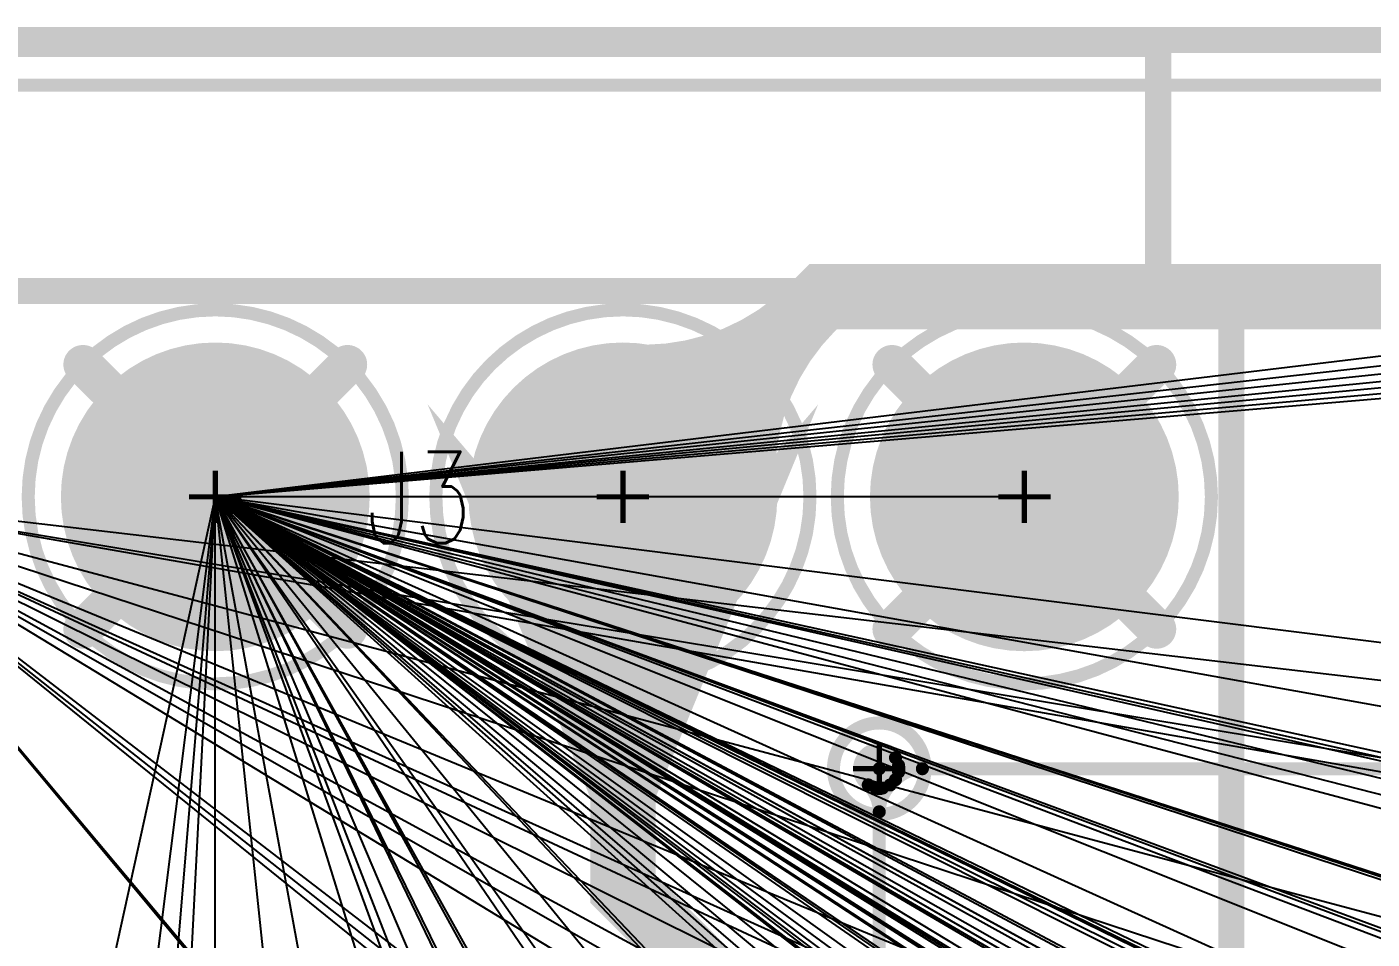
# Model space of a CAD drawing. Extents: x -4539 to 5978, y -4736 to 3041.
# Drawn here: x 250 to 765, y 1231 to 1580 of the extents above; entities that cross this region are included whole.
import ezdxf
from ezdxf.enums import TextEntityAlignment as Align

# ---------------------------------------------------------------- set-up
doc = ezdxf.new("R2010")
doc.units = 0
for name, pattern in [('SIG_173', [2, 1, 1]), ('SIG_195', [2, 1, 1]), ('SIG_196', [2, 1, 1]), ('SIG_62', [2, 1, 1])]:
    doc.linetypes.add(name, pattern=pattern)
doc.layers.get('0').update_dxf_attribs({"color": 254, "linetype": 'CONTINUOUS'})
for name, color, linetype in [('BOARD_OUTLINE_00', 254, 'CONTINUOUS'), ('DRIL_PLTE_THRU_01', 16, 'CONTINUOUS'), ('DRIL_PLTE_THRU_02', 2, 'CONTINUOUS'), ('DRIL_PLTE_THRU_03', 34, 'CONTINUOUS'), ('DRIL_PLTE_THRU_04', 96, 'CONTINUOUS'), ('DRIL_PLTE_THRU_05', 6, 'CONTINUOUS'), ('DRIL_PLTE_THRU_06', 176, 'CONTINUOUS'), ('DRIL_SYMBOL', 254, 'CONTINUOUS'), ('LINK_00', 254, 'CONTINUOUS'), ('PADS_BOT', 5, 'CONTINUOUS'), ('PADS_INNER', 1, 'CONTINUOUS'), ('PADS_TOP', 1, 'CONTINUOUS'), ('PART_NAME_01', 6, 'CONTINUOUS'), ('PART_NAME_27', 3, 'CONTINUOUS'), ('PART_TOP_2DLINE_01', 6, 'CONTINUOUS'), ('POUR_OUTLINE_02', 56, 'CONTINUOUS'), ('POUR_OUTLINE_05', 216, 'CONTINUOUS'), ('POUR_PADTHERM_02', 56, 'CONTINUOUS'), ('POUR_VOID_02', 56, 'CONTINUOUS'), ('POUR_VOID_05', 216, 'CONTINUOUS'), ('TEAR_01', 1, 'CONTINUOUS'), ('TEAR_03', 43, 'CONTINUOUS'), ('TEAR_04', 3, 'CONTINUOUS'), ('TRACE_01', 1, 'CONTINUOUS'), ('TRACE_03', 43, 'CONTINUOUS'), ('TRACE_04', 3, 'CONTINUOUS'), ('VIAPTS', 1, 'CONTINUOUS')]:
    doc.layers.add(name, color=color, linetype=linetype)
doc.styles.add('W5', font='simplex', dxfattribs={"width": 0.75})

# ---------------------------------------------------------------- blocks, each defined once
blk = doc.blocks.new('BOARD_10')
at = {"layer": 'BOARD_OUTLINE_00', "const_width": 10}
blk.add_lwpolyline([(500, 274.8), (500, -433.86, -1), (500, -591.34), (500, -1300), (1120.08, -1300), (1120.08, -1162.2, -1), (1159.45, -1162.2), (1159.45, -1300), (3161.42, -1300), (3161.42, -591.34, -1), (3161.42, -433.86), (3161.42, 274.8)], format="xyb", close=True, dxfattribs=at)
blk = doc.blocks.new('POUR_VOID_750')
at = {"layer": 'POUR_VOID_02', "const_width": 5}
blk.add_lwpolyline([(-5949.51, -5100, 1), (-5806.4, -5100, 1)], format="xyb", close=True, dxfattribs=at)
blk = doc.blocks.new('POUR_VOID_739')
at = {"layer": 'POUR_VOID_02', "const_width": 5}
blk.add_lwpolyline([(-5768.53, -5100, 1), (-5675.57, -5100, 1)], format="xyb", close=True, dxfattribs=at)
blk = doc.blocks.new('POUR_VOID_732')
at = {"layer": 'POUR_VOID_02', "const_width": 5}
blk.add_lwpolyline([(-5640.06, -5100, 1), (-5496.95, -5100, 1)], format="xyb", close=True, dxfattribs=at)
blk = doc.blocks.new('POUR_VOID_731')
at = {"layer": 'POUR_VOID_02', "const_width": 5}
blk.add_lwpolyline([(-5641.5, -5204, 1), (-5606.5, -5204, 1)], format="xyb", close=True, dxfattribs=at)
blk = doc.blocks.new('POUR_OUTLINE_418')
at = {"layer": 'POUR_OUTLINE_02', "const_width": 5}
blk.add_lwpolyline([(-3557.5, -5612.5), (-3557.5, -4942.5), (-6182.5, -4942.5), (-6182.5, -5617.5), (-6166.44, -5617.5, -0.691217), (-6166.44, -5802.5), (-6182.5, -5802.5), (-6182.5, -6482.5), (-5597.5, -6482.5), (-5597.5, -6359.83, -0.121918), (-5590.76, -6342.93, -5.51621), (-5582.07, -6334.24, -0.564646), (-5522.5, -6359.83), (-5522.5, -6482.5), (-3557.5, -6482.5), (-3557.5, -5807.5), (-3558.62, -5807.5, -0.806303), (-3558.62, -5612.5)], format="xyb", close=True, dxfattribs=at)
for name in ['POUR_VOID_750', 'POUR_VOID_732', 'POUR_VOID_739', 'POUR_VOID_731']:
    blk.add_blockref(name, (0, 0))
blk = doc.blocks.new('POUR_PADTHERM_779')
at = {"layer": 'POUR_PADTHERM_02', "const_width": 7.5}
for points in [[(-5931.2, -5052.05), (-5922.36, -5060.89, 1), (-5917.06, -5055.59), (-5925.9, -5046.75, 1), (-5931.2, -5052.05)], [(-5830.01, -5046.75), (-5838.85, -5055.59, 1), (-5833.54, -5060.89), (-5824.7, -5052.05, 1), (-5830.01, -5046.75)], [(-5925.9, -5153.25), (-5917.06, -5144.41, 1), (-5922.36, -5139.11), (-5931.2, -5147.95, 1), (-5925.9, -5153.25)], [(-5824.7, -5147.95), (-5833.54, -5139.11, 1), (-5838.85, -5144.41), (-5830.01, -5153.25, 1), (-5824.7, -5147.95)]]:
    blk.add_lwpolyline(points, format="xyb", dxfattribs=at)
blk = doc.blocks.new('POUR_PADTHERM_868')
at = {"layer": 'POUR_PADTHERM_02', "const_width": 7.5}
for points in [[(-5621.75, -5052.05), (-5612.91, -5060.89, 1), (-5607.61, -5055.59), (-5616.45, -5046.75, 1), (-5621.75, -5052.05)], [(-5520.56, -5046.75), (-5529.4, -5055.59, 1), (-5524.09, -5060.89), (-5515.26, -5052.05, 1), (-5520.56, -5046.75)], [(-5616.45, -5153.25), (-5607.61, -5144.41, 1), (-5612.91, -5139.11), (-5621.75, -5147.95, 1), (-5616.45, -5153.25)], [(-5515.26, -5147.95), (-5524.09, -5139.11, 1), (-5529.4, -5144.41), (-5520.56, -5153.25, 1), (-5515.26, -5147.95)]]:
    blk.add_lwpolyline(points, format="xyb", dxfattribs=at)
blk = doc.blocks.new('POUR_HEADER_0')
for name in ['POUR_OUTLINE_418', 'POUR_PADTHERM_779', 'POUR_PADTHERM_868']:
    blk.add_blockref(name, (6185, 6485))
blk = doc.blocks.new('POUR_VOID_316')
at = {"layer": 'POUR_VOID_05', "const_width": 5}
blk.add_lwpolyline([(-5924.43, -5100, 1), (-5831.47, -5100, 1)], format="xyb", close=True, dxfattribs=at)
blk = doc.blocks.new('POUR_VOID_307')
at = {"layer": 'POUR_VOID_05', "const_width": 5}
blk.add_lwpolyline([(-5793.6, -5100, 1), (-5650.49, -5100, 1)], format="xyb", close=True, dxfattribs=at)
blk = doc.blocks.new('POUR_VOID_295')
at = {"layer": 'POUR_VOID_05', "const_width": 5}
blk.add_lwpolyline([(-5614.98, -5100, 1), (-5522.02, -5100, 1)], format="xyb", close=True, dxfattribs=at)
blk = doc.blocks.new('POUR_VOID_294')
at = {"layer": 'POUR_VOID_05', "const_width": 5}
blk.add_lwpolyline([(-5641.5, -5204, 1), (-5606.5, -5204, 1)], format="xyb", close=True, dxfattribs=at)
blk = doc.blocks.new('POUR_OUTLINE_162')
at = {"layer": 'POUR_OUTLINE_05', "const_width": 5}
blk.add_lwpolyline([(-3557.5, -5612.5), (-3557.5, -4942.5), (-6182.5, -4942.5), (-6182.5, -5617.5), (-6166.44, -5617.5, -0.691217), (-6166.44, -5802.5), (-6182.5, -5802.5), (-6182.5, -6482.5), (-5597.5, -6482.5), (-5597.5, -6359.83, -0.121918), (-5590.76, -6342.93, -0.711311), (-5613.56, -6318.99, -4.185103), (-5600.74, -6309.72, -0.59758), (-5582.07, -6334.24, -0.564646), (-5522.5, -6359.83), (-5522.5, -6482.5), (-3557.5, -6482.5), (-3557.5, -5807.5), (-3558.62, -5807.5, -0.806303), (-3558.62, -5612.5)], format="xyb", close=True, dxfattribs=at)
for name in ['POUR_VOID_307', 'POUR_VOID_316', 'POUR_VOID_295', 'POUR_VOID_294']:
    blk.add_blockref(name, (0, 0))
blk = doc.blocks.new('POUR_HEADER_3')
blk.add_blockref('POUR_OUTLINE_162', (6185, 6485))
blk = doc.blocks.new('SMOOTH_10')
at = {"const_width": 5}
blk.add_lwpolyline([(-2.5, 0, 1), (2.5, 0, 1)], format="xyb", close=True, dxfattribs=at)
blk = doc.blocks.new('PART_BODY_TOP_4')
at = {"layer": 'PART_TOP_2DLINE_01', "const_width": 10}
for points in [[(-126.77, 173.23), (126.77, 173.23), (126.77, 78.74), (-126.77, 78.74)], [(-154.72, 78.74), (154.72, 78.74), (154.72, -208.66), (-154.72, -208.66)]]:
    blk.add_lwpolyline(points, close=True, dxfattribs=at)
at = {"layer": 'PART_TOP_2DLINE_01'}
for p in [(-126.77, 173.23), (126.77, 173.23), (-154.72, 78.74), (-126.77, 78.74), (126.77, 78.74), (154.72, 78.74), (-154.72, -208.66), (154.72, -208.66)]:
    blk.add_blockref('SMOOTH_10', p, dxfattribs=at)
blk = doc.blocks.new('DRIL_SYMBOL_64$9606299213')
at = {"layer": 'DRIL_SYMBOL', "const_width": 2}
for points in [[(0, -10), (0, 10)], [(-10, 0), (10, 0)]]:
    blk.add_lwpolyline(points, dxfattribs=at)
blk = doc.blocks.new('DRIL_HOLE_64$9606299213')
at = {"const_width": 32.48}
blk.add_lwpolyline([(-16.24, 0, 1), (16.24, 0, 1)], format="xyb", close=True, dxfattribs=at)
blk.add_blockref('DRIL_SYMBOL_64$9606299213', (0, 0))
blk = doc.blocks.new('PAD_6')
at = {"const_width": 59.06}
blk.add_lwpolyline([(0, -29.53, 1), (0, 29.53, 1)], format="xyb", close=True, dxfattribs=at)
blk = doc.blocks.new('PAD_7')
at = {"const_width": 118.11}
blk.add_lwpolyline([(-59.06, 0), (59.06, 0)], dxfattribs=at)
blk = doc.blocks.new('STK_TOP_8')
at = {"layer": 'DRIL_PLTE_THRU_01'}
blk.add_blockref('DRIL_HOLE_64$9606299213', (0, 0), dxfattribs=at)
at = {"layer": 'DRIL_PLTE_THRU_02'}
blk.add_blockref('DRIL_HOLE_64$9606299213', (0, 0), dxfattribs=at)
at = {"layer": 'DRIL_PLTE_THRU_03'}
blk.add_blockref('DRIL_HOLE_64$9606299213', (0, 0), dxfattribs=at)
at = {"layer": 'DRIL_PLTE_THRU_04'}
blk.add_blockref('DRIL_HOLE_64$9606299213', (0, 0), dxfattribs=at)
at = {"layer": 'DRIL_PLTE_THRU_05'}
blk.add_blockref('DRIL_HOLE_64$9606299213', (0, 0), dxfattribs=at)
at = {"layer": 'DRIL_PLTE_THRU_06'}
blk.add_blockref('DRIL_HOLE_64$9606299213', (0, 0), dxfattribs=at)
at = {"layer": 'PADS_BOT'}
blk.add_blockref('PAD_7', (0, 0), dxfattribs=at)
at = {"layer": 'PADS_INNER'}
blk.add_blockref('PAD_6', (0, 0), dxfattribs=at)
at = {"layer": 'PADS_TOP'}
blk.add_blockref('PAD_7', (0, 0), dxfattribs=at)
blk = doc.blocks.new('STK_TOP_9')
at = {"layer": 'DRIL_PLTE_THRU_01'}
blk.add_blockref('DRIL_HOLE_64$9606299213', (0, 0), dxfattribs=at)
at = {"layer": 'DRIL_PLTE_THRU_02'}
blk.add_blockref('DRIL_HOLE_64$9606299213', (0, 0), dxfattribs=at)
at = {"layer": 'DRIL_PLTE_THRU_03'}
blk.add_blockref('DRIL_HOLE_64$9606299213', (0, 0), dxfattribs=at)
at = {"layer": 'DRIL_PLTE_THRU_04'}
blk.add_blockref('DRIL_HOLE_64$9606299213', (0, 0), dxfattribs=at)
at = {"layer": 'DRIL_PLTE_THRU_05'}
blk.add_blockref('DRIL_HOLE_64$9606299213', (0, 0), dxfattribs=at)
at = {"layer": 'DRIL_PLTE_THRU_06'}
blk.add_blockref('DRIL_HOLE_64$9606299213', (0, 0), dxfattribs=at)
at = {"layer": 'PADS_BOT'}
blk.add_blockref('PAD_6', (0, 0), dxfattribs=at)
at = {"layer": 'PADS_INNER'}
blk.add_blockref('PAD_6', (0, 0), dxfattribs=at)
at = {"layer": 'PADS_TOP'}
blk.add_blockref('PAD_6', (0, 0), dxfattribs=at)
blk = doc.blocks.new('SYM_TOP_6')
for name, p in [('PART_BODY_TOP_4', (0, 0)), ('STK_TOP_8', (-77.95, 0)), ('STK_TOP_9', (77.95, 0))]:
    blk.add_blockref(name, p)
blk = doc.blocks.new('PART_TOP_30')
blk.add_blockref('SYM_TOP_6', (0, 0))
at = {"layer": 'PART_NAME_01', "style": 'W5', "width": 0.75}
blk.add_text('J2', height=35, dxfattribs=at).set_placement((-30, -270))
at = {"layer": 'PART_NAME_27', "style": 'W5', "width": 0.75}
blk.add_text('J2', height=35, dxfattribs=at).set_placement((0, -17.72), align=Align.CENTER)
blk = doc.blocks.new('PART_BODY_TOP_5')
at = {"layer": 'PART_TOP_2DLINE_01', "const_width": 10}
for points in [[(-282.68, 173.23), (282.68, 173.23), (282.68, 78.74), (-282.68, 78.74)], [(-310.63, 78.74), (310.63, 78.74), (310.63, -208.66), (-310.63, -208.66)]]:
    blk.add_lwpolyline(points, close=True, dxfattribs=at)
at = {"layer": 'PART_TOP_2DLINE_01'}
for p in [(282.68, 173.23), (282.68, 78.74), (310.63, 78.74)]:
    blk.add_blockref('SMOOTH_10', p, dxfattribs=at)
blk = doc.blocks.new('SYM_TOP_7')
for name, p in [('PART_BODY_TOP_5', (0, 0)), ('STK_TOP_8', (-233.86, 0)), ('STK_TOP_9', (-77.95, 0)), ('STK_TOP_9', (77.95, 0)), ('STK_TOP_9', (231.5, 0))]:
    blk.add_blockref(name, p)
blk = doc.blocks.new('PART_TOP_31')
blk.add_blockref('SYM_TOP_7', (0, 0))
at = {"layer": 'PART_NAME_27', "style": 'W5', "width": 0.75}
blk.add_text('J3', height=35, dxfattribs=at).set_placement((0, -17.72), align=Align.CENTER)
blk = doc.blocks.new('SMOOTH_5')
at = {"const_width": 2.5}
blk.add_lwpolyline([(-1.25, 0, 1), (1.25, 0, 1)], format="xyb", close=True, dxfattribs=at)
blk = doc.blocks.new('TEAR_2008008000285')
at = {"const_width": 5}
for points in [[(0, -16.5, 0.196262), (-4.2, -6.21)], [(0, -16.5, 0.067729), (-1.24, -7.4)], [(0, -16.5, -0.196262), (4.2, -6.21)], [(0, -16.5, -0.067729), (1.24, -7.4)]]:
    blk.add_lwpolyline(points, format="xyb", dxfattribs=at)
for p in [(-4.2, -6.21), (-1.24, -7.4), (1.24, -7.4), (4.2, -6.21), (0, -16.5), (0, -16.5), (0, -16.5), (0, -16.5)]:
    blk.add_blockref('SMOOTH_5', p)
blk = doc.blocks.new('TRACE_1726')
at = {"layer": 'TRACE_04', "linetype": 'SIG_62', "const_width": 5}
blk.add_lwpolyline([(576, 1296), (576, 1171.12), (595.5, 1151.62), (595.5, 1038)], dxfattribs=at)
at = {"layer": 'TEAR_04'}
blk.add_blockref('TEAR_2008008000285', (576, 1296), dxfattribs=at)
at = {"layer": 'TRACE_04'}
for p in [(576, 1296), (576, 1171.12), (595.5, 1151.62), (595.5, 1038)]:
    blk.add_blockref('SMOOTH_5', p, dxfattribs=at)
blk = doc.blocks.new('TEAR_2008008000286')
at = {"const_width": 5}
for points in [[(16.5, 0, -0.196262), (6.21, 4.2)], [(16.5, 0, 0.196262), (6.21, -4.2)], [(16.5, 0, -0.067729), (7.4, 1.24)], [(16.5, 0, 0.067729), (7.4, -1.24)]]:
    blk.add_lwpolyline(points, format="xyb", dxfattribs=at)
for p in [(6.21, 4.2), (7.4, 1.24), (7.4, -1.24), (16.5, 0), (16.5, 0), (16.5, 0), (16.5, 0), (6.21, -4.2)]:
    blk.add_blockref('SMOOTH_5', p)
blk = doc.blocks.new('TRACE_1724')
at = {"layer": 'TRACE_03', "linetype": 'SIG_62', "const_width": 5}
blk.add_lwpolyline([(576, 1296), (2176.5, 1296), (2183.5, 1303), (2202, 1303)], dxfattribs=at)
at = {"layer": 'TEAR_03'}
blk.add_blockref('TEAR_2008008000286', (576, 1296), dxfattribs=at)
at = {"layer": 'TRACE_03'}
blk.add_blockref('SMOOTH_5', (576, 1296), dxfattribs=at)
blk = doc.blocks.new('SMOOTH_25')
at = {"const_width": 12.5}
blk.add_lwpolyline([(-6.25, 0, 1), (6.25, 0, 1)], format="xyb", close=True, dxfattribs=at)
blk = doc.blocks.new('TEAR_2008008001135')
at = {"const_width": 25}
for points in [[(72.42, 72.42, -0.196261), (8.85, 45.71)], [(72.42, 72.42, -0.067729), (27.03, 37.9)], [(72.42, 72.42, 0.067729), (37.9, 27.03)], [(72.42, 72.42, 0.196261), (45.71, 8.85)]]:
    blk.add_lwpolyline(points, format="xyb", dxfattribs=at)
for p in [(72.42, 72.42), (72.42, 72.42), (72.42, 72.42), (72.42, 72.42), (8.85, 45.71), (27.03, 37.9), (37.9, 27.03), (45.71, 8.85)]:
    blk.add_blockref('SMOOTH_25', p)
blk = doc.blocks.new('TRACE_1662')
at = {"layer": 'TRACE_01', "linetype": 'SIG_195', "const_width": 25}
blk.add_lwpolyline([(477.95, 1400), (554.51, 1476.56), (951.4, 1476.56), (1027.95, 1400)], dxfattribs=at)
at = {"layer": 'TEAR_01'}
blk.add_blockref('TEAR_2008008001135', (477.95, 1400), dxfattribs=at)
at = {"layer": 'TRACE_01'}
for p in [(554.51, 1476.56), (477.95, 1400)]:
    blk.add_blockref('SMOOTH_25', p, dxfattribs=at)
blk = doc.blocks.new('TEAR_0009009001137')
at = {"const_width": 25}
blk.add_lwpolyline([(0, -112.54), (32.92, -32.92), (0, -71.56), (-32.92, -32.92)], close=True, dxfattribs=at)
for p in [(-32.92, -32.92), (32.92, -32.92), (0, -71.56), (0, -112.54)]:
    blk.add_blockref('SMOOTH_25', p)
blk = doc.blocks.new('TRACE_493')
at = {"layer": 'TRACE_01', "linetype": 'SIG_195', "const_width": 25}
blk.add_lwpolyline([(477.95, 1400), (477.95, 1249.96), (716.69, 1011.22), (716.69, 682.08)], dxfattribs=at)
at = {"layer": 'TEAR_01'}
blk.add_blockref('TEAR_0009009001137', (477.95, 1400), dxfattribs=at)
at = {"layer": 'TRACE_01'}
for p in [(477.95, 1400), (477.95, 1249.96)]:
    blk.add_blockref('SMOOTH_25', p, dxfattribs=at)
blk = doc.blocks.new('DRIL_SYMBOL_7')
at = {"layer": 'DRIL_SYMBOL', "const_width": 2}
for points in [[(0, -10), (0, 10)], [(-10, 0), (10, 0)]]:
    blk.add_lwpolyline(points, dxfattribs=at)
blk = doc.blocks.new('DRIL_HOLE_7')
at = {"const_width": 3.5}
blk.add_lwpolyline([(-1.75, 0, 1), (1.75, 0, 1)], format="xyb", close=True, dxfattribs=at)
blk.add_blockref('DRIL_SYMBOL_7', (0, 0))
blk = doc.blocks.new('PAD_15')
at = {"const_width": 10}
blk.add_lwpolyline([(0, -5, 1), (0, 5, 1)], format="xyb", close=True, dxfattribs=at)
blk = doc.blocks.new('STK_TOP_26')
at = {"layer": 'DRIL_PLTE_THRU_01'}
blk.add_blockref('DRIL_HOLE_7', (0, 0), dxfattribs=at)
at = {"layer": 'DRIL_PLTE_THRU_02'}
blk.add_blockref('DRIL_HOLE_7', (0, 0), dxfattribs=at)
at = {"layer": 'DRIL_PLTE_THRU_03'}
blk.add_blockref('DRIL_HOLE_7', (0, 0), dxfattribs=at)
at = {"layer": 'DRIL_PLTE_THRU_04'}
blk.add_blockref('DRIL_HOLE_7', (0, 0), dxfattribs=at)
at = {"layer": 'DRIL_PLTE_THRU_05'}
blk.add_blockref('DRIL_HOLE_7', (0, 0), dxfattribs=at)
at = {"layer": 'DRIL_PLTE_THRU_06'}
blk.add_blockref('DRIL_HOLE_7', (0, 0), dxfattribs=at)
at = {"layer": 'PADS_BOT'}
blk.add_blockref('PAD_15', (0, 0), dxfattribs=at)
at = {"layer": 'PADS_INNER'}
blk.add_blockref('PAD_15', (0, 0), dxfattribs=at)
at = {"layer": 'PADS_TOP'}
blk.add_blockref('PAD_15', (0, 0), dxfattribs=at)
blk = doc.blocks.new('SYM_TOP_2')
blk.add_blockref('STK_TOP_26', (0, 0))

msp = doc.modelspace()

# ---------------------------------------------------------------- linework, layer by layer
at = {"layer": 'LINK_00', "linetype": 'SIG_173'}
for p, q in [((322.05, 1400), (1860.5, 1530)), ((1713.74, 1530), (322.05, 1400)), ((322.05, 1400), (1635, 1530)), ((1398.78, 1530), (322.05, 1400)), ((1792.48, 1530), (322.05, 1400)), ((1556.26, 1530), (322.05, 1400)), ((322.05, 1400), (1477.52, 1530)), ((322.05, 1400), (51.42, 171)), ((322.05, 1400), (167, 171)), ((322.05, 1400), (222.57, 203.93)), ((262.05, 235.12), (322.05, 1400)), ((321.46, 225.96), (322.05, 1400)), ((907.16, 205), (322.05, 1400)), ((2175, 980), (322.05, 1400)), ((1835.59, 835), (322.05, 1400)), ((322.05, 1400), (676.36, 257)), ((322.05, 1400), (1428.51, 225.17)), ((548, 171), (322.05, 1400)), ((1672.22, 270.89), (322.05, 1400)), ((1899.02, 535.99), (322.05, 1400)), ((753, 290), (322.05, 1400)), ((322.05, 1400), (1178.32, 192.83)), ((322.05, 1400), (2456, 171)), ((322.05, 1400), (773, 171)), ((2156, 721), (322.05, 1400)), ((322.05, 1400), (2380.75, 192.75)), ((322.05, 1400), (1904.58, 201.79)), ((1748.44, 170.49), (322.05, 1400)), ((322.05, 1400), (2524.12, 179.47)), ((322.05, 1400), (2311, 171)), ((2249.57, 201.5), (322.05, 1400)), ((322.05, 1400), (2170.96, 223.18)), ((322.05, 1400), (2046.64, 220)), ((1968.28, 170.23), (322.05, 1400)), ((322.05, 1400), (1849.87, 214)), ((322.05, 1400), (990.33, 184.77)), ((322.05, 1400), (833.84, 196.59)), ((322.05, 1400), (2332, 748)), ((2323, 642), (322.05, 1400)), ((2210.43, 645), (322.05, 1400)), ((2072, 829), (322.05, 1400)), ((1279.53, 749), (322.05, 1400)), ((1397.64, 789), (322.05, 1400)), ((1949, 964.87), (322.05, 1400)), ((322.05, 1400), (1030.16, 1053.31)), ((2053.51, 401.87), (322.05, 1400)), ((322.05, 1400), (1279.53, 669.29)), ((2236, 980), (322.05, 1400)), ((2086.29, 973.72), (322.05, 1400)), ((2024, 964.87), (322.05, 1400)), ((820.69, 506.08), (322.05, 1400)), ((1318.9, 669.29), (322.05, 1400)), ((322.05, 1400), (1397.64, 749)), ((1438.04, 749.06), (322.05, 1400)), ((1318.37, 748.56), (322.05, 1400)), ((826.77, 945), (322.05, 1400)), ((820.69, 669), (322.05, 1400)), ((322.05, 1400), (1397.64, 629.92)), ((322.05, 1400), (1437.01, 629.92)), ((1437.01, 789.06), (322.05, 1400)), ((2341.9, 414.25), (322.05, 1400)), ((1873.71, 649), (322.05, 1400)), ((322.05, 1400), (1279.53, 629.92)), ((322.05, 1400), (1240.16, 590.55)), ((322.05, 1400), (1318.9, 629.92)), ((322.05, 1400), (440.16, 274.54)), ((322.05, 1400), (830.86, 865.57)), ((826.77, 781.49), (322.05, 1400)), ((322.05, 1400), (2405, 716)), ((1397.64, 669.29), (322.05, 1400)), ((322.05, 1400), (1438.04, 668.26)), ((322.05, 1400), (1279.53, 787.4)), ((322.05, 1400), (1318.9, 787.4)), ((322.05, 1400), (2275, 419.41)), ((2155, 419.41), (322.05, 1400)), ((1476.38, 826.77), (322.05, 1400)), ((1826, 719.5), (322.05, 1400)), ((2259.84, 370), (322.05, 1400)), ((2279.84, 1155), (322.05, 1400)), ((322.05, 1400), (1669.37, 1158.14)), ((1458, 1146), (322.05, 1400)), ((322.05, 1400), (440.16, 1155)), ((631.5, 1400), (322.05, 1400))]:
    msp.add_line(p, q, dxfattribs=at)
at = {"layer": 'LINK_00', "linetype": 'SIG_196'}
for p, q in [((2240, 1056), (166.14, 1400)), ((166.14, 1400), (1103.65, 277)), ((1240.16, 787.4), (166.14, 1400)), ((2252.1, 266.5), (166.14, 1400)), ((166.14, 1400), (935, 810.19)), ((166.14, 1400), (1240.16, 748.03)), ((166.14, 1400), (1059.84, 1161.42)), ((1397.64, 826.77), (166.14, 1400)), ((939.71, 775.19), (166.14, 1400)), ((1437.01, 826.77), (166.14, 1400)), ((166.14, 1400), (1755, 878)), ((1748.83, 748), (166.14, 1400)), ((459.84, 1050), (166.14, 1400)), ((1476.38, 749.06), (166.14, 1400)), ((1625.96, 248.76), (166.14, 1400)), ((2220.16, 1160), (166.14, 1400)), ((1632.79, 1143.37), (166.14, 1400))]:
    msp.add_line(p, q, dxfattribs=at)

# ---------------------------------------------------------------- block references
for name, p in [('BOARD_10', (-500, 1300)), ('PART_TOP_31', (400, 1400)), ('PART_TOP_30', (950, 1400)), ('TRACE_1662', (0, 0)), ('TRACE_493', (0, 0)), ('TRACE_1724', (0, 0)), ('TRACE_1726', (0, 0))]:
    msp.add_blockref(name, p)
at = {"linetype": 'SIG_173'}
msp.add_blockref('POUR_HEADER_0', (15, 15), dxfattribs=at)
at = {"linetype": 'SIG_196'}
msp.add_blockref('POUR_HEADER_3', (15, 15), dxfattribs=at)
at = {"layer": 'VIAPTS', "linetype": 'SIG_62'}
msp.add_blockref('SYM_TOP_2', (576, 1296), dxfattribs=at)

doc.saveas('drawing.dxf')
